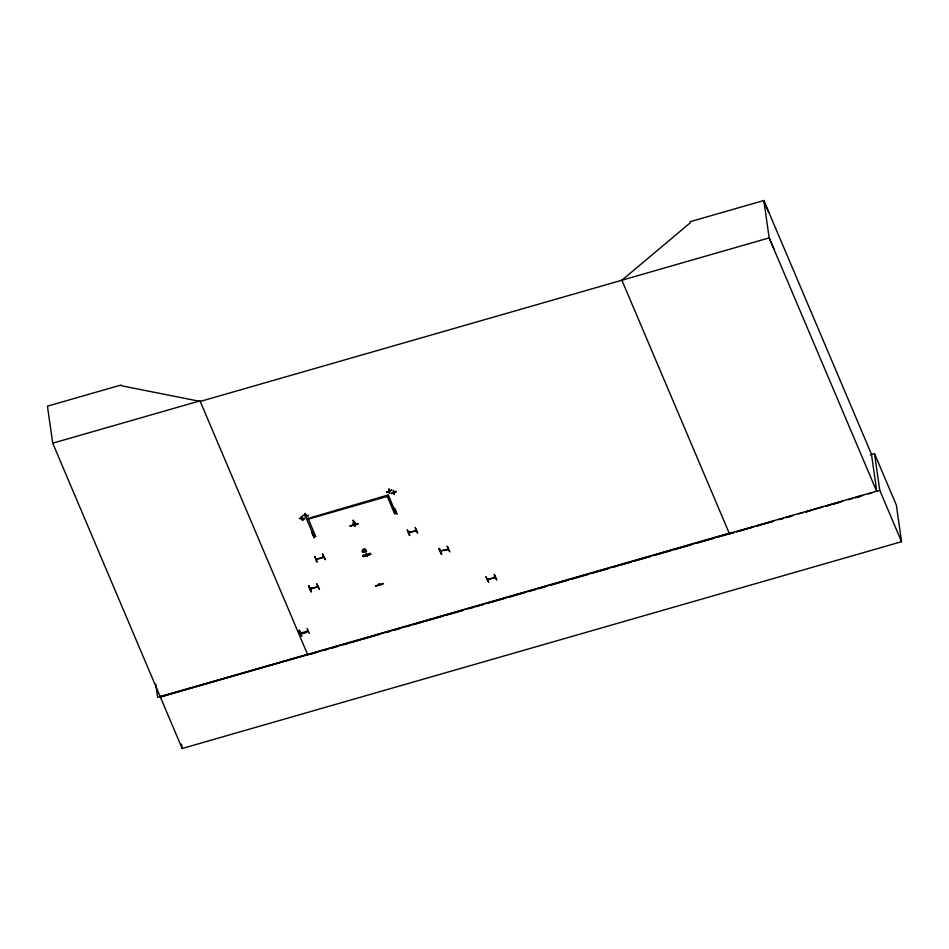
<?xml version="1.0" encoding="UTF-8"?>
<svg xmlns="http://www.w3.org/2000/svg" width="949" height="949" viewBox="0 0 949 949"><rect width="100%" height="100%" fill="white"/><g stroke="black" fill="none" stroke-linecap="round" stroke-linejoin="round"><path stroke-width="1.42" d="M354.226 525.722L354.475 525.034M316.041 559.234L323.787 557.217M317.808 586.316L317.749 586.957L310.062 588.333M308.211 630.978L300.691 633.078M323.028 556.909L322.802 556.897M408.675 532.603L409.529 532.353M409.375 531.843L409.553 532.164M415.674 530.301L416.338 530.396M416.077 529.85L416.291 530.693L416.267 529.862M440.478 551.405C444.357 548.747 448.853 550.859 447.347 548.807M495.2 577.229L487.715 579.649L488.332 578.807M494.441 577.419L495.2 576.885M354.44 523.101L355.365 523.053L354.44 522.543M395.567 511.487L394.784 511.464M308.911 586.233L311.331 591.69L308.983 585.936M311.26 591.654L308.959 586.174M299.042 630.634L301.746 636.008L299.386 630.255M407.489 529.945L409.802 535.355M439.28 548.736L441.665 554.216L439.316 548.463M485.983 576.921L488.723 582.247L485.995 576.897M311.841 532.342L314.19 537.834L311.877 532.069M353.265 520.432L355.567 525.627M316.112 559.21L316.966 559.175M323.099 557.443L323.621 557.051M323.443 556.482L323.645 557.324L323.633 556.494M310.252 589.08L310.94 588.238M317.096 586.802L317.737 586.126M408.817 532.531L416.279 530.657M415.567 530.621L415.555 530.005M441.321 551.369L440.585 551.606L440.538 550.764M448.13 549.435L440.644 551.037M488.201 579.175L488.118 578.641M313.158 534.939L313.811 534.382M354.582 523.029L355.175 522.863M355.27 523.101L355.033 522.318M366.444 551.523C357.298 555.485 365.175 543.836 366.528 551.405M354.191 524.572L354.546 525.568M366.35 554.299L366.077 553.279M366.86 555.651L366.836 555.07M299.35 518.296L301.77 518.403L301.201 516.742M301.236 517.039L301.64 516.363M302.909 515.283L305.329 515.402L304.759 513.729M304.795 514.038L305.198 513.362M301.723 518.095L302.506 520.491L302.909 519.803M302.387 518.474L304.344 518.937L304.724 518.273M305.281 515.093L306.064 517.478L306.468 516.802M305.851 515.093L307.903 515.924L308.271 515.271M621.88 280.228L690.35 222.742L690.196 221.675L763.838 200.512L871.431 454.097L876.425 488.782M367.038 556.126L367.097 554.999M314.807 556.588L316.836 562.128M407.145 530.064L409.47 535.497M310.916 591.773L308.627 586.316M438.936 548.854L441.273 554.299M386.729 491.807L387.334 492.294L389.019 491.463L388.876 490.752M391.308 493.29L393.598 492.946L393.277 490.419M391.629 489.886L389.398 490.858L389.232 489.115M396.207 491.38L393.977 492.353L393.811 490.597M386.777 492.116L388.924 491.06L388.699 488.937M391.356 493.599L393.455 492.234M389.09 492.578L389.671 493.053L389.493 491.262L391.676 490.194M393.669 494.061L394.25 494.548L394.072 492.756L396.255 491.689M317.737 586.933L310.299 589.032L310.204 588.238M313.799 535.034C312.672 534.287 314.048 535.829 313.609 534.216M353.989 522.674L354.001 523.504L353.799 522.662M316.836 559.281L316.824 558.961M354.001 523.504L353.206 523.445L354.06 523.207M870.257 454.868L874.527 453.646L896.342 505.058L901.55 541.689L182.172 748.488L52.717 443.183L200.097 400.822L200.346 401.415M315.673 536.209L314.249 537.087L306.539 518.925L388.355 494.927M386.872 495.354L394.642 513.978L396.065 513.089M323.704 557.241L316.219 559.447L316.1 558.593M416.338 530.61L408.853 532.816L408.734 531.962L408.924 532.769M322.601 554.097L325.329 559.72L322.541 554.097M417.489 532.911L415.188 527.466L417.643 533.148M316.705 583.742L319.433 589.365L316.646 583.73M447.038 546.268L449.767 551.891L447.43 546.41M307.096 628.357L309.374 633.493M494.121 574.513L496.41 579.756M487.608 579.625L495.129 577.49L495.117 576.695M160.31 696.768L729.223 533.219M160.357 697.076L879.735 490.265L874.527 453.646M310.691 654.205L317.808 652.165M323.502 650.528L327.785 649.294M330.632 648.475L337.749 646.423M343.443 644.786L347.725 643.564M350.572 642.746L360.537 639.875M363.396 639.057L380.49 634.146M386.184 632.509L390.454 631.275M393.301 630.456L400.431 628.416M406.125 626.767L410.395 625.545M413.242 624.727L423.218 621.856M426.065 621.037L443.159 616.126M446.006 615.308L463.1 610.397M468.806 608.76L473.077 607.526M475.923 606.708L483.041 604.655M488.747 603.018L505.841 598.107M508.688 597.289L525.782 592.378M528.629 591.559L535.746 589.507M538.593 588.688L545.722 586.636M551.416 584.999L568.51 580.088M571.357 579.27L588.451 574.359M591.298 573.54L608.392 568.617M614.098 566.98L618.368 565.758M621.215 564.94L631.192 562.069M634.039 561.25L651.133 556.339M653.98 555.521L671.073 550.61M673.92 549.791L691.014 544.868M696.708 543.231L713.802 538.32M716.661 537.502L728.049 534.228M729.473 533.812L733.719 532.591L729.473 533.812L621.631 279.635M753.553 526.897L736.554 531.784L753.565 526.932M783.293 518.344L779.034 519.566L783.316 518.427M786.116 517.537L793.198 515.497M798.868 513.872L803.115 512.65M805.95 511.831L822.937 506.944M825.772 506.137L842.759 501.25M848.43 499.625L852.676 498.403M855.512 497.584L862.594 495.544M868.252 493.919L872.499 492.697M307.583 654.43L157.629 697.301L155.766 684.229M786.152 517.608L790.398 516.398M805.986 511.938L810.244 510.728M825.832 506.268L830.078 505.058M832.914 504.239L839.995 502.223M855.583 497.762L859.83 496.552M394.82 508.545L397.073 513.978M353.953 523.219L353.372 523.611L353.265 522.816M350.252 526.114L357.939 523.943M355.175 526.043L353.253 520.194M370.359 553.231L362.672 555.367M363.076 556.351L370.822 554.169L363.206 556.648M363.159 556.541L370.762 554.169M379.351 584.11L379.244 584.786L378.983 583.706M375.59 585.83C386.397 581.725 385.852 583.837 375.709 586.126M316.231 559.412L316.041 558.676M394.689 510.906L394.808 511.179M354.701 523.302L354.499 522.46M494.465 574.453L496.802 579.898M353.028 520.503L355.187 525.734M308.318 515.58L305.898 515.402L305.234 513.658M302.956 515.592L305.424 515.77M301.675 516.671L302.34 518.403L304.759 518.581M299.398 518.593L301.865 518.771M367.109 556.209L367.073 556.114M763.838 200.512L769.153 237.891L200.251 401.439L121.187 385.697L121.081 385.009L47.45 406.184L52.717 443.183M307.44 631.417L308.14 630.444M354.119 525.699L354.084 525.153M763.981 201.579L768.773 212.576M773.933 248.887L769.153 237.891L876.746 491.475M879.735 490.265L901.55 541.689M439.268 548.51L441.665 554.216M409.612 532.543L409.268 531.808M388.426 495.378L396.136 513.551M315.744 536.659L307.962 518.035M314.831 556.339L317.191 561.749M299.338 630.29L301.687 635.949M199.99 400.846L307.832 655.024M379.327 584.157L379.386 584.204M305.993 515.77L306.503 517.11M302.434 518.783L302.945 520.111M494.405 576.838L494.607 577.668L494.346 576.921M487.584 578.795L487.786 579.602M448.07 548.664L448.165 549.459L447.881 548.652M441.166 550.645L441.273 551.452L441.071 550.61M393.93 492.045L394.072 492.756M396.611 513.824L394.345 508.356M395.413 510.764L395.508 511.558L395.223 510.752M389.351 490.55L389.493 491.262M387.322 496.41L308.413 519.091M367.382 555.473L367.429 556.138M353.918 524.643L354.001 525.26M322.909 556.636L322.933 557.466M313.075 534.37L313.277 535.212L312.945 534.477M310.738 588.083L310.94 588.914M307.951 630.433C309.255 632.378 299.232 635.272 301.248 632.425M307.429 630.587L307.63 631.429L307.31 630.848M181.544 744.099L182.172 748.488M393.598 492.946L393.716 494.37M389.019 491.463L389.137 492.875M363.087 550.254L363.491 551.666L365.697 550.705L365.057 549.827L363.087 550.254M773.376 521.191L756.377 526.078L773.399 521.262M357.856 523.741L350.157 525.912L357.856 523.741M300.809 633.386L300.608 632.544L300.809 633.386"/></g></svg>
